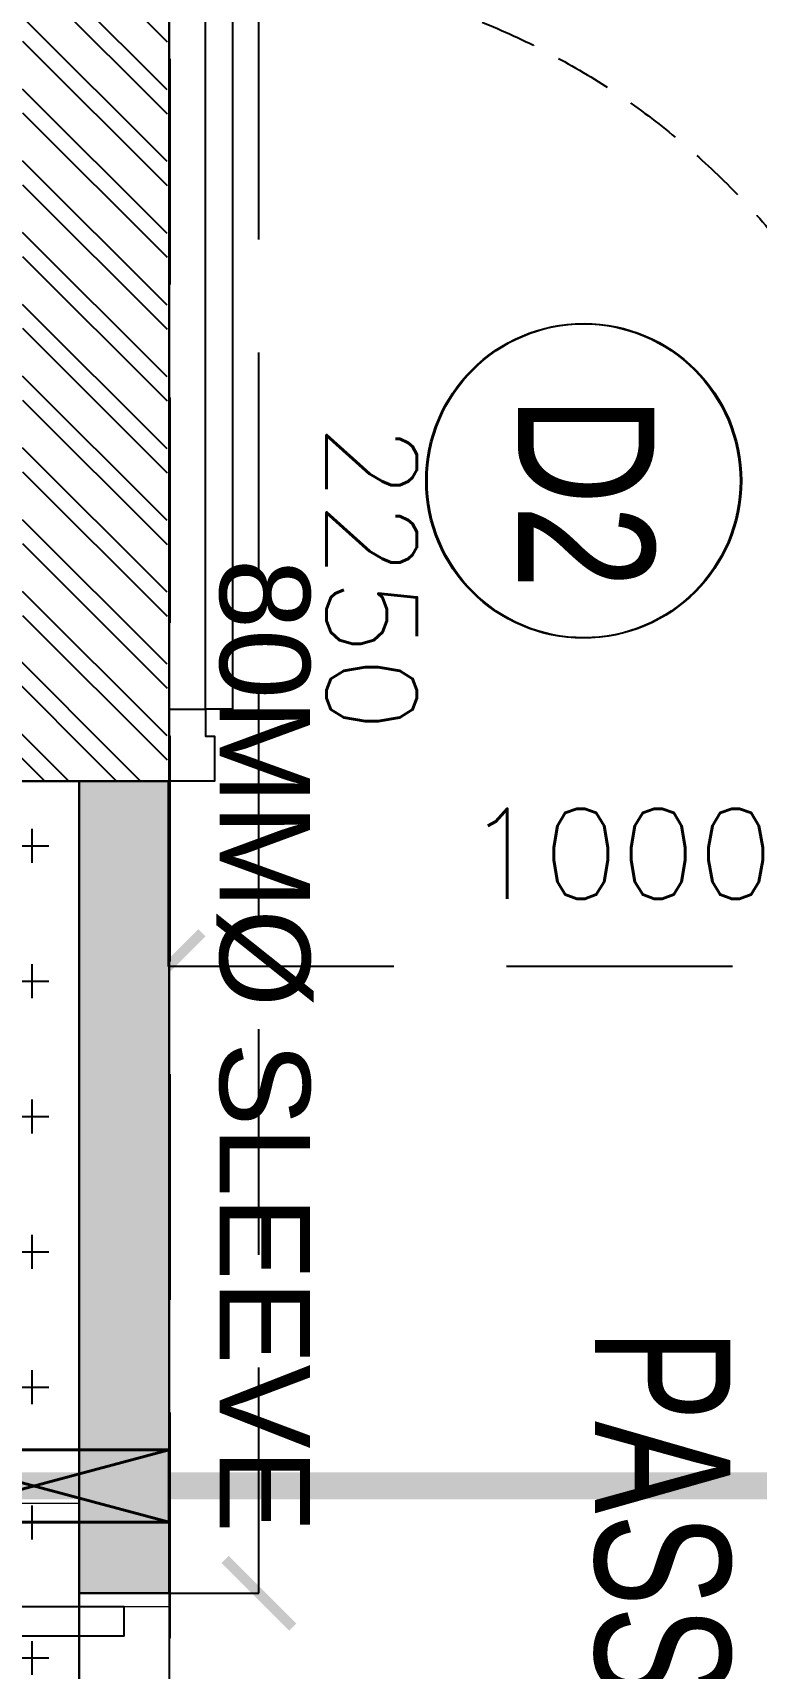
# Model space of a CAD drawing. Header units: millimetres. Extents: x -414464 to 1686, y -90036 to 108605.
# Drawn here: x -99643 to -98841, y -61198 to -59385 of the extents above; entities that cross this region are included whole.
import ezdxf
from ezdxf.enums import TextEntityAlignment as Align

# ---------------------------------------------------------------- set-up
doc = ezdxf.new("R2010")
doc.units = ezdxf.units.MM
doc.header["$LTSCALE"] = 1000
doc.header["$MEASUREMENT"] = 0
for name, pattern in [('$1$AUDIT_D_120904163729-0', [0]), ('$36$HIDDEN', [0.375, 0.25, -0.125]), ('2BHK-A - BACK$1$( Hidden )', [0.375, 0.25, -0.125]), ('2BHK-A - BACK$1$AUDIT_D_120904163729-0', [0]), ('2BHK-A - BACK$1$HIDDEN', [0.375, 0.25, -0.125]), ('AUDIT_D_120904163729-0', [0]), ('T8(T9 IS SIMILAR) - DIMENSION & TEXTING$1$( Hidden )', [0.375, 0.25, -0.125]), ('T8(T9 IS SIMILAR) - DIMENSION & TEXTING$1$1', [0]), ('T8(T9 IS SIMILAR) - DIMENSION & TEXTING$1$AUDIT_D_120904163729-0', [0]), ('T8(T9 IS SIMILAR) - DIMENSION & TEXTING$1$HIDDEN', [0.375, 0.25, -0.125]), ('T8(T9 IS SIMILAR)$1$$0$HIDDEN', [0.375, 0.25, -0.125])]:
    doc.linetypes.add(name, pattern=pattern)
doc.layers.get('0').update_dxf_attribs({"linetype": 'AUDIT_D_120904163729-0'})
for name, color, linetype in [('$0$A-HATCH -160', 251, '$1$AUDIT_D_120904163729-0'), ('$21$A-DIMENSIONS', 2, '$36$HIDDEN'), ('2BHK-A - BACK$1$A-DOOR-FULL', 2, 'Continuous'), ('2BHK-A - BACK$1$A-HATCH -160', 251, '2BHK-A - BACK$1$AUDIT_D_120904163729-0'), ('2BHK-A - BACK$1$A-TOI SUNK 50MM', 8, 'Continuous'), ('2BHK-A - BACK$1$a-window-no', 125, 'Continuous'), ('a-rcc', 3, 'Continuous'), ('T8(T9 IS SIMILAR) - DIMENSION & TEXTING$1$A-DIMENSIONS', 2, 'T8(T9 IS SIMILAR) - DIMENSION & TEXTING$1$HIDDEN'), ('T8(T9 IS SIMILAR) - DIMENSION & TEXTING$1$A-FIRE FIGHTING', 7, 'T8(T9 IS SIMILAR) - DIMENSION & TEXTING$1$AUDIT_D_120904163729-0'), ('T8(T9 IS SIMILAR) - DIMENSION & TEXTING$1$a-window-no', 125, 'Continuous'), ('T8(T9 IS SIMILAR)$1$$6$a-beam 2', 50, 'Continuous'), ('T8(T9 IS SIMILAR)$1$S-BEAM', 20, 'T8(T9 IS SIMILAR)$1$$0$HIDDEN')]:
    doc.layers.add(name, color=color, linetype=linetype)
for name, color, linetype, lineweight in [('2BHK-A - BACK$1$a-TOI-fixtures', 251, 'Continuous', 0), ('2BHK-A - BACK$1$A-WALL- 160', 6, 'Continuous', 30), ('T8(T9 IS SIMILAR) - DIMENSION & TEXTING$1$a-Text', 4, 'Continuous', 0), ('T8(T9 IS SIMILAR) - DIMENSION & TEXTING$1$U-IPD-WS-FIRE', 1, 'Continuous', 40), ('T8(T9 IS SIMILAR) - DIMENSION & TEXTING$1$U-IPD-WS-TEXT', 7, 'Continuous', 0), ('T8(T9 IS SIMILAR)$1$D&W', 8, 'Continuous', 25)]:
    doc.layers.add(name, color=color, linetype=linetype, lineweight=lineweight)
doc.layers.add('T8(T9 IS SIMILAR) - DIMENSION & TEXTING$1$U-IPD-SP-SLEV-80', color=7, linetype='T8(T9 IS SIMILAR) - DIMENSION & TEXTING$1$1', lineweight=40, true_color=0x10d54b)
doc.styles.add('2BHK-A - BACK$1$LODHA STANDERD', font='sanss___.ttf')
doc.styles.add('T8(T9 IS SIMILAR) - DIMENSION & TEXTING$1$arial', font='sanss___.ttf')
doc.styles.add('T8(T9 IS SIMILAR) - DIMENSION & TEXTING$1$ARIAL ARROW', font='swisscl.ttf')
doc.styles.add('T8(T9 IS SIMILAR) - DIMENSION & TEXTING$1$LODHA STANDERD', font='sanss___.ttf')
doc.styles.add('T8(T9 IS SIMILAR) - DIMENSION & TEXTING$1$Romans 1', font='romans.shx', dxfattribs={"height": 100})
doc.dimstyles.new('T8(T9 IS SIMILAR) - DIMENSION & TEXTING$1$ALPINE S', dxfattribs={"dimscale": 0, "dimtxt": 100, "dimasz": 75, "dimexe": 0, "dimexo": 0, "dimgap": 75, "dimtad": 1, "dimdec": 0, "dimzin": 0, "dimdsep": 46, "dimtxsty": 'T8(T9 IS SIMILAR) - DIMENSION & TEXTING$1$Romans 1', "dimblk": 'T8(T9 IS SIMILAR) - DIMENSION & TEXTING$1$_ArchTick', "dimcen": 0.09, "dimclrd": 256, "dimclre": 256, "dimclrt": 7, "dimadec": 0, "dimazin": 0, "dimtfac": 1, "dimtdec": 0, "dimtofl": 0, "dimtmove": 1, "dimatfit": 0, "dimldrblk": 'T8(T9 IS SIMILAR) - DIMENSION & TEXTING$1$_Open90', "dimfxl": 1, "dimtolj": 1, "dimtzin": 0, "dimarcsym": 0})

# ---------------------------------------------------------------- blocks, each defined once
blk = doc.blocks.new('*U2933')
for points in [[(0, 0), (0, 820), (-30, 820), (-30, 0)], [(-860, 0), (-820, 0), (-820, -30), (-810, -30), (-810, -80), (-860, -80)], [(40, 0), (0, 0), (0, -30), (-10, -30), (-10, -80), (40, -80)]]:
    blk.add_lwpolyline(points, close=True)
at = {"color": 0, "linetype": 'ByBlock', "ltscale": 0.25}
blk.add_arc((1.2, -0.5), 821.2, 92.373, 179.9653, dxfattribs=at)
blk = doc.blocks.new('2BHK-A - BACK$1$WINDOW TAG')
at = {"layer": '2BHK-A - BACK$1$a-window-no'}
blk.add_circle((0, 0), 174.1, dxfattribs=at)
at = {"layer": '2BHK-A - BACK$1$a-window-no', "style": '2BHK-A - BACK$1$LODHA STANDERD'}
blk.add_attdef('WINDOW', text='', height=150, dxfattribs=at).set_placement((11.3, 2.8), align=Align.MIDDLE_CENTER)
blk = doc.blocks.new('2BHK-A - BACK')
at = {"layer": '2BHK-A - BACK$1$A-HATCH -160', "linetype": 'ByBlock'}
h = blk.add_hatch(dxfattribs=at)
h.set_pattern_fill('ZIGZAG', color=256, scale=250)
h.set_pattern_definition([(9e-15, (-0.22, 0.45), (31.25, 31.25), [31.25, -31.25]), (90, (31.03, 0.45), (-31.25, 31.25), [31.25, -31.25])])
h.paths.add_polyline_path([(1196642.1, -5706299.9), (1198342.2, -5706299.9), (1198342.2, -5706399.9), (1196642.1, -5706399.9)])
h.paths.add_polyline_path([(1199382.6, -5705299.9), (1199382.6, -5705199.9), (1201592.2, -5705199.9), (1201592.2, -5705299.9), (1200442.1, -5705299.9), (1200442.1, -5705399.9), (1200342.1, -5705399.9), (1200342.1, -5705299.9)])
h.paths.add_polyline_path([(1200442.1, -5706399.9), (1201341.8, -5706399.9), (1201341.8, -5706299.9), (1200442.1, -5706299.9)])
h.paths.add_polyline_path([(1202091.8, -5706299.9), (1202691.8, -5706299.9), (1202691.8, -5706399.9), (1202091.8, -5706399.9)])
h.paths.add_polyline_path([(1204892.1, -5708749.5), (1204992.1, -5708749.5), (1204992.1, -5707999.9), (1204892.1, -5707999.9)])
h.paths.add_polyline_path([(1204892.1, -5709649.5), (1204992.1, -5709649.5), (1204992.1, -5710549.5), (1204892.1, -5710549.5)])
h.paths.add_polyline_path([(1200142, -5708600.5), (1200257, -5708600.5), (1200257.1, -5708700.5), (1200042, -5708700.5), (1200042, -5708099.9), (1200142, -5708099.9)])
h.paths.add_polyline_path([(1202792.1, -5701189.9), (1203427.1, -5701189.9), (1203427.1, -5701089.9), (1202792.1, -5701089.9)])
h = blk.add_hatch(dxfattribs=at)
h.set_pattern_fill('ANSI32', color=256, scale=150)
h.set_pattern_definition([(45, (-0.03, -2.55), (-39.77475644, 39.77475644), []), (45, (26.484, -2.55), (-39.77475644, 39.77475644), [])])
h.paths.add_polyline_path([(1200282, -5708099.9), (1200042, -5708099.6), (1200042, -5707939.6), (1200282, -5707939.6)])
h.paths.add_polyline_path([(1199092.1, -5706602.4), (1199092.1, -5706302.4), (1200442, -5706302.4), (1200442, -5706602.4), (1200282, -5706602.4), (1200282, -5706462.4), (1199252.1, -5706462.4), (1199252.1, -5706602.4)])
at = {"layer": '2BHK-A - BACK$1$A-TOI SUNK 50MM'}
h = blk.add_hatch(dxfattribs=at)
h.set_pattern_fill('CROSS', color=256, scale=300, style=0)
h.set_pattern_definition([(9e-15, (54492.616, 14881.46), (75, 75), [37.5, -112.5]), (90, (54511.366, 14862.71), (-75, 75), [37.5, -112.5])])
h.paths.add_polyline_path([(1196642.1, -5706399.9), (1199092.2, -5706399.9), (1199092.2, -5707849.9), (1196642.1, -5707849.9)])
h.paths.add_polyline_path([(1202691.8, -5706399.9), (1200442.1, -5706399.9), (1200442.1, -5707850.3), (1202692.3, -5707850.3)])
at = {"elevation": 0.6}
blk.add_lwpolyline([(1201356.8, -5706349.9), (1201356.8, -5707069.9), (1201389, -5707069.9), (1201389, -5706349.9)], close=True, dxfattribs=at)
at = {"color": 0, "linetype": '2BHK-A - BACK$1$( Hidden )', "ltscale": 0.25}
blk.add_arc((1201355.7, -5706349.4, 0.6), 721.1, 272.373, 359.9653, dxfattribs=at)
at = {"layer": '2BHK-A - BACK$1$A-TOI SUNK 50MM'}
for p, q in [((1201341.8, -5706299.9), (1202091.8, -5706299.9)), ((1201341.8, -5706399.9), (1202091.8, -5706399.9))]:
    blk.add_line(p, q, dxfattribs=at)
blk.add_lwpolyline([(1202691.8, -5706399.9), (1200442.1, -5706399.9), (1200442.1, -5707850.3), (1202692.3, -5707850.3)], close=True, dxfattribs=at)
at = {"layer": '2BHK-A - BACK$1$a-TOI-fixtures', "color": 1}
for p, q in [((1201341.8, -5706299.9), (1202091.8, -5706299.9)), ((1201242.1, -5707799.6), (1201242.1, -5706399.9)), ((1201341.8, -5706399.9), (1202091.8, -5706399.9))]:
    blk.add_line(p, q, dxfattribs=at)
at = {"layer": '2BHK-A - BACK$1$a-TOI-fixtures', "color": 1, "elevation": 0.6}
blk.add_lwpolyline([(1201341.8, -5706399.9), (1201341.8, -5706299.9), (1201356.8, -5706299.9), (1201356.8, -5706399.9)], close=True, dxfattribs=at)
at = {"layer": '2BHK-A - BACK$1$A-WALL- 160', "linetype": 'ByBlock'}
for p, q in [((1199092.2, -5706299.9), (1200442.1, -5706299.9)), ((1200282.1, -5706299.9), (1201341.8, -5706299.9)), ((1200442.1, -5706299.9), (1200442.1, -5706599.9)), ((1201341.8, -5706299.9), (1201341.8, -5706399.9)), ((1200442.1, -5706399.9), (1201341.8, -5706399.9))]:
    blk.add_line(p, q, dxfattribs=at)
at = {"layer": '2BHK-A - BACK$1$A-DOOR-FULL', "linetype": '2BHK-A - BACK$1$HIDDEN', "xscale": -1, "rotation": 90}
blk.add_blockref('*U2933', (1200362.1, -5706259.9), dxfattribs=at)
at = {"layer": '2BHK-A - BACK$1$a-window-no'}
ref = blk.add_blockref('2BHK-A - BACK$1$WINDOW TAG', (1200109.1, -5705840.4), dxfattribs=at)
ref.add_attrib('WINDOW', 'D2', dxfattribs={"height": 150, "style": '2BHK-A - BACK$1$LODHA STANDERD', "width": 0.8}).set_placement((1200121.7, -5705837.6), align=Align.MIDDLE_CENTER)
blk = doc.blocks.new('T8(T9 IS SIMILAR) - DIMENSION & TEXTING$1$WINDOW TAG')
at = {"layer": 'T8(T9 IS SIMILAR) - DIMENSION & TEXTING$1$a-window-no'}
blk.add_circle((0, 0), 174.1, dxfattribs=at)
at = {"layer": 'T8(T9 IS SIMILAR) - DIMENSION & TEXTING$1$a-window-no', "style": 'T8(T9 IS SIMILAR) - DIMENSION & TEXTING$1$LODHA STANDERD'}
blk.add_attdef('WINDOW', text='', height=150, dxfattribs=at).set_placement((11.3, 2.8), align=Align.MIDDLE_CENTER)
blk = doc.blocks.new('T8(T9 IS SIMILAR) - DIMENSION & TEXTING$1$_ArchTick')
at = {"color": 0, "linetype": 'ByBlock', "const_width": 0.15}
blk.add_lwpolyline([(-0.5, -0.5), (0.5, 0.5)], dxfattribs=at)
blk = doc.blocks.new('*D1567')
at = {"layer": 'T8(T9 IS SIMILAR) - DIMENSION & TEXTING$1$A-DIMENSIONS', "linetype": 'T8(T9 IS SIMILAR) - DIMENSION & TEXTING$1$HIDDEN', "lineweight": -2, "transparency": 16777216}
for p, q in [((1200442.2, -5705301.3), (1200647.5, -5705301.3)), ((1200442.2, -5706301.3), (1200647.5, -5706301.3))]:
    blk.add_line(p, q, dxfattribs=at)
at = {"layer": 'T8(T9 IS SIMILAR) - DIMENSION & TEXTING$1$A-DIMENSIONS', "lineweight": -2, "transparency": 16777216}
blk.add_line((1200647.5, -5705301.3), (1200647.5, -5706301.3), dxfattribs=at)
at = {"layer": 'T8(T9 IS SIMILAR) - DIMENSION & TEXTING$1$A-DIMENSIONS', "linetype": 'ByBlock', "lineweight": -2, "transparency": 16777216, "xscale": 75, "yscale": 75, "zscale": 75}
for p, rotation in [((1200647.5, -5705301.3), 90), ((1200647.5, -5706301.3), 270)]:
    blk.add_blockref('T8(T9 IS SIMILAR) - DIMENSION & TEXTING$1$_ArchTick', p, dxfattribs=dict(at, rotation=rotation))
at = {"layer": 'T8(T9 IS SIMILAR) - DIMENSION & TEXTING$1$A-DIMENSIONS', "color": 7, "linetype": 'ByBlock', "transparency": 16777216, "insert": (1200522.5, -5705801.3), "char_height": 100, "attachment_point": 5, "rotation": 90, "style": 'T8(T9 IS SIMILAR) - DIMENSION & TEXTING$1$Romans 1'}
blk.add_mtext('\\A1;1000', dxfattribs=at)
blk = doc.blocks.new('T8(T9 IS SIMILAR) - DIMENSION & TEXTING$1$_Open90')
at = {"color": 0, "linetype": 'ByBlock', "lineweight": -2}
for p, q in [((-0.5, 0.5), (0, 0)), ((0, 0), (-1, 0)), ((0, 0), (-0.5, -0.5))]:
    blk.add_line(p, q, dxfattribs=at)
blk = doc.blocks.new('T8(T9 IS SIMILAR) - DIMENSION & TEXTING$1$A$C7A147FD6')
at = {"layer": 'T8(T9 IS SIMILAR) - DIMENSION & TEXTING$1$U-IPD-SP-SLEV-80', "elevation": -1.3}
blk.add_lwpolyline([(-6189.3, 9074.1), (-6189.3, 8774.1), (-6269.3, 8774.1), (-6269.3, 9074.1), (-6189.3, 9074.1), (-6269.3, 8774.1), (-6189.3, 8774.1), (-6269.3, 9074.1)], dxfattribs=at)
at = {"layer": 'T8(T9 IS SIMILAR) - DIMENSION & TEXTING$1$U-IPD-WS-FIRE', "color": 220, "linetype": 'T8(T9 IS SIMILAR) - DIMENSION & TEXTING$1$( Hidden )', "ltscale": 2, "true_color": 0xf529da, "const_width": 30, "elevation": -1.3}
blk.add_lwpolyline([(-7776.2, 12094.8), (-8038.3, 12094.8), (-8038.3, 10255), (-6390.9, 10255), (-6229.3, 10255), (-6229.3, 8762.3), (-6229.3, 7119.2), (-2302, 7119.2), (-2302, 1112.5)], dxfattribs=at)
at = {"layer": 'T8(T9 IS SIMILAR) - DIMENSION & TEXTING$1$U-IPD-WS-TEXT', "insert": (-7256.6, 9230, -0.6), "char_height": 100, "attachment_point": 1, "rotation": 359.9999, "style": 'T8(T9 IS SIMILAR) - DIMENSION & TEXTING$1$arial'}
blk.add_mtext_dynamic_manual_height_columns('80MM%%C SLEEVE', width=1876.047, gutter_width=0.75, heights=[0], dxfattribs=at)
blk = doc.blocks.new('*D1341')
at = {"layer": 'T8(T9 IS SIMILAR) - DIMENSION & TEXTING$1$A-DIMENSIONS', "linetype": 'T8(T9 IS SIMILAR) - DIMENSION & TEXTING$1$HIDDEN', "lineweight": -2, "transparency": 16777216}
for p, q in [((1199092.2, -5706299.9), (1199092.2, -5706200.7)), ((1201341.8, -5706299.9), (1201341.8, -5706200.7))]:
    blk.add_line(p, q, dxfattribs=at)
at = {"layer": 'T8(T9 IS SIMILAR) - DIMENSION & TEXTING$1$A-DIMENSIONS', "lineweight": -2, "transparency": 16777216}
blk.add_line((1201341.8, -5706200.7), (1199092.2, -5706200.7), dxfattribs=at)
at = {"layer": 'T8(T9 IS SIMILAR) - DIMENSION & TEXTING$1$A-DIMENSIONS', "linetype": 'ByBlock', "lineweight": -2, "transparency": 16777216, "xscale": 75, "yscale": 75, "zscale": 75, "rotation": 180}
blk.add_blockref('T8(T9 IS SIMILAR) - DIMENSION & TEXTING$1$_ArchTick', (1199092.2, -5706200.7), dxfattribs=at)
at = {"layer": 'T8(T9 IS SIMILAR) - DIMENSION & TEXTING$1$A-DIMENSIONS', "linetype": 'ByBlock', "lineweight": -2, "transparency": 16777216, "xscale": 75, "yscale": 75, "zscale": 75}
blk.add_blockref('T8(T9 IS SIMILAR) - DIMENSION & TEXTING$1$_ArchTick', (1201341.8, -5706200.7), dxfattribs=at)
at = {"layer": 'T8(T9 IS SIMILAR) - DIMENSION & TEXTING$1$A-DIMENSIONS', "color": 7, "linetype": 'ByBlock', "transparency": 16777216, "insert": (1200217, -5706075.7), "char_height": 100, "attachment_point": 5, "style": 'T8(T9 IS SIMILAR) - DIMENSION & TEXTING$1$Romans 1'}
blk.add_mtext('\\A1;2250', dxfattribs=at)
blk = doc.blocks.new('T8(T9 IS SIMILAR) - DIMENSION & TEXTING')
at = {"layer": 'T8(T9 IS SIMILAR) - DIMENSION & TEXTING$1$A-FIRE FIGHTING', "linetype": 'ByBlock'}
blk.add_blockref('T8(T9 IS SIMILAR) - DIMENSION & TEXTING$1$A$C7A147FD6', (1207452.3, -5715374), dxfattribs=at)
at = {"layer": 'T8(T9 IS SIMILAR) - DIMENSION & TEXTING$1$a-window-no'}
ref = blk.add_blockref('T8(T9 IS SIMILAR) - DIMENSION & TEXTING$1$WINDOW TAG', (1200109.2, -5705841.5), dxfattribs=at)
ref.add_attrib('WINDOW', 'D2', dxfattribs={"height": 150, "style": 'T8(T9 IS SIMILAR) - DIMENSION & TEXTING$1$LODHA STANDERD', "width": 0.8}).set_placement((1200121.9, -5705838.7), align=Align.MIDDLE_CENTER)
at = {"layer": 'T8(T9 IS SIMILAR) - DIMENSION & TEXTING$1$a-Text', "style": 'T8(T9 IS SIMILAR) - DIMENSION & TEXTING$1$ARIAL ARROW'}
blk.add_text('PASSAGE', height=150, dxfattribs=at).set_placement((1201048.5, -5705828.4))
at = {"layer": 'T8(T9 IS SIMILAR) - DIMENSION & TEXTING$1$A-DIMENSIONS', "linetype": 'ByBlock'}
dim = blk.add_linear_dim(base=(1200647.5, -5706301.3), p1=(1200442.2, -5705301.3), p2=(1200442.2, -5706301.3), angle=270, dimstyle='T8(T9 IS SIMILAR) - DIMENSION & TEXTING$1$ALPINE S', override={"dimscale": 1, "dimfxl": 5, "dimarcsym": 1}, dxfattribs=at)
dim.commit()
dim.dimension.update_dxf_attribs({"geometry": '*D1567', "text_midpoint": (1200522.5, -5705801.3)})
dim = blk.add_linear_dim(base=(1199092.2, -5706200.7, 0.6), p1=(1201341.8, -5706299.9), p2=(1199092.2, -5706299.9), dimstyle='T8(T9 IS SIMILAR) - DIMENSION & TEXTING$1$ALPINE S', override={"dimscale": 1, "dimfxl": 5, "dimarcsym": 1}, dxfattribs=at)
dim.commit()
dim.dimension.update_dxf_attribs({"geometry": '*D1341', "text_midpoint": (1200217, -5706075.7, 0.6)})
blk = doc.blocks.new('T8(T9 IS SIMILAR)')
at = {"layer": 'T8(T9 IS SIMILAR)$1$D&W', "linetype": 'ByBlock'}
blk.add_blockref('2BHK-A - BACK', (0, 0), dxfattribs=at)
at = {"layer": 'T8(T9 IS SIMILAR)$1$$6$a-beam 2', "linetype": 'ByBlock'}
blk.add_blockref('T8(T9 IS SIMILAR) - DIMENSION & TEXTING', (0, 0), dxfattribs=at)
at = {"layer": 'T8(T9 IS SIMILAR)$1$S-BEAM'}
blk.add_line((1196641.7, -5706299.4), (1202691.2, -5706299.4), dxfattribs=at)
blk = doc.blocks.new('A$C48506478')
at = {"layer": '$21$A-DIMENSIONS', "linetype": 'ByBlock'}
blk.add_blockref('T8(T9 IS SIMILAR)', (-1195542.6, 5727884.6), dxfattribs=at)
at = {"layer": '$0$A-HATCH -160', "linetype": 'ByBlock'}
blk.add_blockref('T8(T9 IS SIMILAR) - DIMENSION & TEXTING', (-1195542.6, 5727884.6), dxfattribs=at)

msp = doc.modelspace()

# ---------------------------------------------------------------- block references
at = {"layer": 'a-rcc', "linetype": 'ByBlock', "rotation": 270}
msp.add_blockref('A$C48506478', (-121076, -55315.3, 0), dxfattribs=at)

doc.saveas('drawing.dxf')
